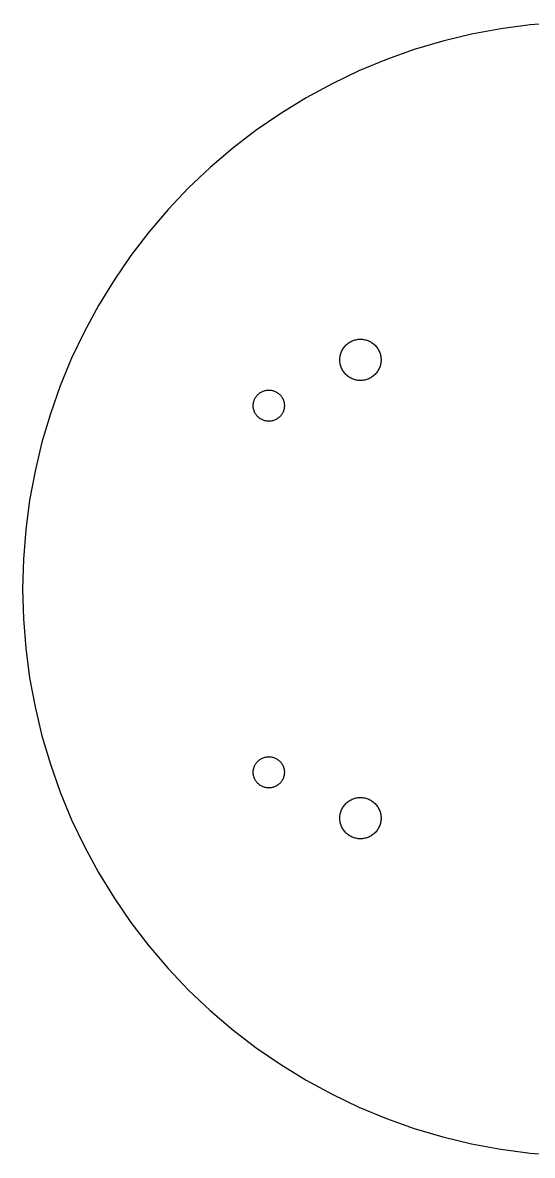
# Model space of a CAD drawing. Header units: metres. Extents: x -62 to 62, y -62 to 62.
# Drawn here: x -61.9 to -6.2, y -61.8 to 61.8 of the extents above; entities that cross this region are included whole.
import ezdxf

# ---------------------------------------------------------------- set-up
doc = ezdxf.new("R2010")
doc.units = ezdxf.units.M

msp = doc.modelspace()

# ---------------------------------------------------------------- linework, layer by layer
for p, q in [((-3.23801, 61.7852), (-6.46718, 61.5311)), ((-9.67859, 61.1083), (-12.8635, 60.518)), ((-6.46718, 61.5311), (-9.67859, 61.1083)), ((-16.0131, 59.7618), (-19.1189, 58.8419)), ((-12.8635, 60.518), (-16.0131, 59.7618)), ((-19.1189, 58.8419), (-22.1722, 57.7606)), ((-22.1722, 57.7606), (-25.1648, 56.5211)), ((-25.1648, 56.5211), (-28.0884, 55.1266)), ((-28.0884, 55.1266), (-30.935, 53.581)), ((-30.935, 53.581), (-33.6968, 51.8885)), ((-33.6968, 51.8885), (-36.3663, 50.0539)), ((-36.3663, 50.0539), (-38.9361, 48.082)), ((-38.9361, 48.082), (-41.3991, 45.9784)), ((-41.3991, 45.9784), (-43.7487, 43.7487)), ((-43.7487, 43.7487), (-45.9784, 41.3991)), ((-45.9784, 41.3991), (-48.082, 38.9361)), ((-48.082, 38.9361), (-50.0539, 36.3663)), ((-50.0539, 36.3663), (-51.8885, 33.6968)), ((-51.8885, 33.6968), (-53.581, 30.935)), ((-53.581, 30.935), (-55.1266, 28.0884)), ((-55.1266, 28.0884), (-56.5211, 25.1648)), ((-25.5823, 27.1733), (-25.4678, 27.2008)), ((-25.4678, 27.2008), (-25.352, 27.2223)), ((-25.352, 27.2223), (-25.2352, 27.2377)), ((-25.2352, 27.2377), (-25.1178, 27.2469)), ((-25.1178, 27.2469), (-25, 27.25)), ((-25, 27.25), (-24.8822, 27.2469)), ((-24.8822, 27.2469), (-24.7648, 27.2377)), ((-24.7648, 27.2377), (-24.648, 27.2223)), ((-24.648, 27.2223), (-24.5322, 27.2008)), ((-24.5322, 27.2008), (-24.4177, 27.1733)), ((-27.0555, 25.9152), (-27.0048, 26.0215)), ((-27.0048, 26.0215), (-26.9486, 26.125)), ((-26.9486, 26.125), (-26.887, 26.2254)), ((-26.887, 26.2254), (-26.8203, 26.3225)), ((-26.8203, 26.3225), (-26.7486, 26.416)), ((-26.7486, 26.416), (-26.6721, 26.5055)), ((-26.6721, 26.5055), (-26.591, 26.591)), ((-26.591, 26.591), (-26.5055, 26.6721)), ((-26.5055, 26.6721), (-26.416, 26.7486)), ((-26.416, 26.7486), (-26.3225, 26.8203)), ((-26.3225, 26.8203), (-26.2254, 26.887)), ((-26.2254, 26.887), (-26.125, 26.9486)), ((-26.125, 26.9486), (-26.0215, 27.0048)), ((-26.0215, 27.0048), (-25.9152, 27.0555)), ((-25.9152, 27.0555), (-25.8063, 27.1006)), ((-25.8063, 27.1006), (-25.6953, 27.1399)), ((-25.6953, 27.1399), (-25.5823, 27.1733)), ((-24.4177, 27.1733), (-24.3047, 27.1399)), ((-24.3047, 27.1399), (-24.1937, 27.1006)), ((-24.1937, 27.1006), (-24.0848, 27.0555)), ((-24.0848, 27.0555), (-23.9785, 27.0048)), ((-23.9785, 27.0048), (-23.875, 26.9486)), ((-23.875, 26.9486), (-23.7746, 26.887)), ((-23.7746, 26.887), (-23.6775, 26.8203)), ((-23.6775, 26.8203), (-23.584, 26.7486)), ((-23.584, 26.7486), (-23.4945, 26.6721)), ((-23.4945, 26.6721), (-23.409, 26.591)), ((-23.409, 26.591), (-23.3279, 26.5055)), ((-23.3279, 26.5055), (-23.2514, 26.416)), ((-23.2514, 26.416), (-23.1797, 26.3225)), ((-23.1797, 26.3225), (-23.113, 26.2254)), ((-23.113, 26.2254), (-23.0514, 26.125)), ((-23.0514, 26.125), (-22.9952, 26.0215)), ((-22.9952, 26.0215), (-22.9445, 25.9152)), ((-56.5211, 25.1648), (-57.7606, 22.1722)), ((-27.25, 25), (-27.2469, 25.1178)), ((-27.2469, 24.8822), (-27.25, 25)), ((-27.2469, 25.1178), (-27.2377, 25.2352)), ((-27.2377, 24.7648), (-27.2469, 24.8822)), ((-27.2377, 25.2352), (-27.2223, 25.352)), ((-27.2223, 24.648), (-27.2377, 24.7648)), ((-27.2223, 25.352), (-27.2008, 25.4678)), ((-27.2008, 25.4678), (-27.1733, 25.5823)), ((-27.1733, 25.5823), (-27.1399, 25.6953)), ((-27.1399, 25.6953), (-27.1006, 25.8063)), ((-27.1006, 25.8063), (-27.0555, 25.9152)), ((-22.9445, 25.9152), (-22.8994, 25.8063)), ((-22.8994, 25.8063), (-22.8601, 25.6953)), ((-22.8601, 25.6953), (-22.8267, 25.5823)), ((-22.8267, 25.5823), (-22.7992, 25.4678)), ((-22.7992, 25.4678), (-22.7777, 25.352)), ((-22.7777, 25.352), (-22.7623, 25.2352)), ((-22.7623, 24.7648), (-22.7777, 24.648)), ((-22.7623, 25.2352), (-22.7531, 25.1178)), ((-22.7531, 24.8822), (-22.7623, 24.7648)), ((-22.7531, 25.1178), (-22.75, 25)), ((-22.75, 25), (-22.7531, 24.8822)), ((-27.2008, 24.5322), (-27.2223, 24.648)), ((-27.1733, 24.4177), (-27.2008, 24.5322)), ((-27.1399, 24.3047), (-27.1733, 24.4177)), ((-27.1006, 24.1937), (-27.1399, 24.3047)), ((-27.0555, 24.0848), (-27.1006, 24.1937)), ((-27.0048, 23.9785), (-27.0555, 24.0848)), ((-26.9486, 23.875), (-27.0048, 23.9785)), ((-26.887, 23.7746), (-26.9486, 23.875)), ((-26.8203, 23.6775), (-26.887, 23.7746)), ((-26.7486, 23.584), (-26.8203, 23.6775)), ((-26.6721, 23.4945), (-26.7486, 23.584)), ((-26.591, 23.409), (-26.6721, 23.4945)), ((-23.3279, 23.4945), (-23.409, 23.409)), ((-23.2514, 23.584), (-23.3279, 23.4945)), ((-23.1797, 23.6775), (-23.2514, 23.584)), ((-23.113, 23.7746), (-23.1797, 23.6775)), ((-23.0514, 23.875), (-23.113, 23.7746)), ((-22.9952, 23.9785), (-23.0514, 23.875)), ((-22.9445, 24.0848), (-22.9952, 23.9785)), ((-22.8994, 24.1937), (-22.9445, 24.0848)), ((-22.8601, 24.3047), (-22.8994, 24.1937)), ((-22.8267, 24.4177), (-22.8601, 24.3047)), ((-22.7992, 24.5322), (-22.8267, 24.4177)), ((-22.7777, 24.648), (-22.7992, 24.5322)), ((-26.5055, 23.3279), (-26.591, 23.409)), ((-26.416, 23.2514), (-26.5055, 23.3279)), ((-26.3225, 23.1797), (-26.416, 23.2514)), ((-26.2254, 23.113), (-26.3225, 23.1797)), ((-26.125, 23.0514), (-26.2254, 23.113)), ((-26.0215, 22.9952), (-26.125, 23.0514)), ((-25.9152, 22.9445), (-26.0215, 22.9952)), ((-25.8063, 22.8994), (-25.9152, 22.9445)), ((-25.6953, 22.8601), (-25.8063, 22.8994)), ((-25.5823, 22.8267), (-25.6953, 22.8601)), ((-25.4678, 22.7992), (-25.5823, 22.8267)), ((-25.352, 22.7777), (-25.4678, 22.7992)), ((-25.2352, 22.7623), (-25.352, 22.7777)), ((-25.1178, 22.7531), (-25.2352, 22.7623)), ((-25, 22.75), (-25.1178, 22.7531)), ((-24.8822, 22.7531), (-25, 22.75)), ((-24.7648, 22.7623), (-24.8822, 22.7531)), ((-24.648, 22.7777), (-24.7648, 22.7623)), ((-24.5322, 22.7992), (-24.648, 22.7777)), ((-24.4177, 22.8267), (-24.5322, 22.7992)), ((-24.3047, 22.8601), (-24.4177, 22.8267)), ((-24.1937, 22.8994), (-24.3047, 22.8601)), ((-24.0848, 22.9445), (-24.1937, 22.8994)), ((-23.9785, 22.9952), (-24.0848, 22.9445)), ((-23.875, 23.0514), (-23.9785, 22.9952)), ((-23.7746, 23.113), (-23.875, 23.0514)), ((-23.6775, 23.1797), (-23.7746, 23.113)), ((-23.584, 23.2514), (-23.6775, 23.1797)), ((-23.4945, 23.3279), (-23.584, 23.2514)), ((-23.409, 23.409), (-23.4945, 23.3279)), ((-57.7606, 22.1722), (-58.8419, 19.1189)), ((-36.3753, 20.9992), (-36.3211, 21.0698)), ((-36.3211, 21.0698), (-36.2633, 21.1375)), ((-36.2633, 21.1375), (-36.2021, 21.2021)), ((-36.2021, 21.2021), (-36.1375, 21.2633)), ((-36.1375, 21.2633), (-36.0698, 21.3211)), ((-36.0698, 21.3211), (-35.9992, 21.3753)), ((-35.9992, 21.3753), (-35.9259, 21.4257)), ((-35.9259, 21.4257), (-35.85, 21.4722)), ((-35.85, 21.4722), (-35.7718, 21.5147)), ((-35.7718, 21.5147), (-35.6915, 21.553)), ((-35.6915, 21.553), (-35.6092, 21.5871)), ((-35.6092, 21.5871), (-35.5253, 21.6168)), ((-35.5253, 21.6168), (-35.44, 21.6421)), ((-35.44, 21.6421), (-35.3535, 21.6628)), ((-35.3535, 21.6628), (-35.2659, 21.6791)), ((-35.2659, 21.6791), (-35.1777, 21.6907)), ((-35.1777, 21.6907), (-35.089, 21.6977)), ((-35.089, 21.6977), (-35, 21.7)), ((-35, 21.7), (-34.911, 21.6977)), ((-34.911, 21.6977), (-34.8223, 21.6907)), ((-34.8223, 21.6907), (-34.7341, 21.6791)), ((-34.7341, 21.6791), (-34.6465, 21.6628)), ((-34.6465, 21.6628), (-34.56, 21.6421)), ((-34.56, 21.6421), (-34.4747, 21.6168)), ((-34.4747, 21.6168), (-34.3908, 21.5871)), ((-34.3908, 21.5871), (-34.3085, 21.553)), ((-34.3085, 21.553), (-34.2282, 21.5147)), ((-34.2282, 21.5147), (-34.15, 21.4722)), ((-34.15, 21.4722), (-34.0741, 21.4257)), ((-34.0741, 21.4257), (-34.0008, 21.3753)), ((-34.0008, 21.3753), (-33.9302, 21.3211)), ((-33.9302, 21.3211), (-33.8625, 21.2633)), ((-33.8625, 21.2633), (-33.7979, 21.2021)), ((-33.7979, 21.2021), (-33.7367, 21.1375)), ((-33.7367, 21.1375), (-33.6789, 21.0698)), ((-33.6789, 21.0698), (-33.6247, 20.9992)), ((-36.7, 20), (-36.6977, 20.089)), ((-36.6977, 19.911), (-36.7, 20)), ((-36.6977, 20.089), (-36.6907, 20.1777)), ((-36.6907, 19.8223), (-36.6977, 19.911)), ((-36.6907, 20.1777), (-36.6791, 20.2659)), ((-36.6791, 19.7341), (-36.6907, 19.8223)), ((-36.6791, 20.2659), (-36.6628, 20.3535)), ((-36.6628, 20.3535), (-36.6421, 20.44)), ((-36.6421, 20.44), (-36.6168, 20.5253)), ((-36.6168, 20.5253), (-36.5871, 20.6092)), ((-36.5871, 20.6092), (-36.553, 20.6915)), ((-36.553, 20.6915), (-36.5147, 20.7718)), ((-36.5147, 20.7718), (-36.4722, 20.85)), ((-36.4722, 20.85), (-36.4257, 20.9259)), ((-36.4257, 20.9259), (-36.3753, 20.9992)), ((-33.6247, 20.9992), (-33.5743, 20.9259)), ((-33.5743, 20.9259), (-33.5278, 20.85)), ((-33.5278, 20.85), (-33.4853, 20.7718)), ((-33.4853, 20.7718), (-33.447, 20.6915)), ((-33.447, 20.6915), (-33.4129, 20.6092)), ((-33.4129, 20.6092), (-33.3832, 20.5253)), ((-33.3832, 20.5253), (-33.3579, 20.44)), ((-33.3579, 20.44), (-33.3372, 20.3535)), ((-33.3372, 20.3535), (-33.3209, 20.2659)), ((-33.3209, 20.2659), (-33.3093, 20.1777)), ((-33.3093, 19.8223), (-33.3209, 19.7341)), ((-33.3093, 20.1777), (-33.3023, 20.089)), ((-33.3023, 19.911), (-33.3093, 19.8223)), ((-33.3023, 20.089), (-33.3, 20)), ((-33.3, 20), (-33.3023, 19.911)), ((-58.8419, 19.1189), (-59.7618, 16.0131)), ((-36.6628, 19.6465), (-36.6791, 19.7341)), ((-36.6421, 19.56), (-36.6628, 19.6465)), ((-36.6168, 19.4747), (-36.6421, 19.56)), ((-36.5871, 19.3908), (-36.6168, 19.4747)), ((-36.553, 19.3085), (-36.5871, 19.3908)), ((-36.5147, 19.2282), (-36.553, 19.3085)), ((-36.4722, 19.15), (-36.5147, 19.2282)), ((-36.4257, 19.0741), (-36.4722, 19.15)), ((-36.3753, 19.0008), (-36.4257, 19.0741)), ((-36.3211, 18.9302), (-36.3753, 19.0008)), ((-36.2633, 18.8625), (-36.3211, 18.9302)), ((-36.2021, 18.7979), (-36.2633, 18.8625)), ((-36.1375, 18.7367), (-36.2021, 18.7979)), ((-36.0698, 18.6789), (-36.1375, 18.7367)), ((-35.9992, 18.6247), (-36.0698, 18.6789)), ((-35.9259, 18.5743), (-35.9992, 18.6247)), ((-35.85, 18.5278), (-35.9259, 18.5743)), ((-34.0741, 18.5743), (-34.15, 18.5278)), ((-34.0008, 18.6247), (-34.0741, 18.5743)), ((-33.9302, 18.6789), (-34.0008, 18.6247)), ((-33.8625, 18.7367), (-33.9302, 18.6789)), ((-33.7979, 18.7979), (-33.8625, 18.7367)), ((-33.7367, 18.8625), (-33.7979, 18.7979)), ((-33.6789, 18.9302), (-33.7367, 18.8625)), ((-33.6247, 19.0008), (-33.6789, 18.9302)), ((-33.5743, 19.0741), (-33.6247, 19.0008)), ((-33.5278, 19.15), (-33.5743, 19.0741)), ((-33.4853, 19.2282), (-33.5278, 19.15)), ((-33.447, 19.3085), (-33.4853, 19.2282)), ((-33.4129, 19.3908), (-33.447, 19.3085)), ((-33.3832, 19.4747), (-33.4129, 19.3908)), ((-33.3579, 19.56), (-33.3832, 19.4747)), ((-33.3372, 19.6465), (-33.3579, 19.56)), ((-33.3209, 19.7341), (-33.3372, 19.6465)), ((-35.7718, 18.4853), (-35.85, 18.5278)), ((-35.6915, 18.447), (-35.7718, 18.4853)), ((-35.6092, 18.4129), (-35.6915, 18.447)), ((-35.5253, 18.3832), (-35.6092, 18.4129)), ((-35.44, 18.3579), (-35.5253, 18.3832)), ((-35.3535, 18.3371), (-35.44, 18.3579)), ((-35.2659, 18.3209), (-35.3535, 18.3371)), ((-35.1777, 18.3093), (-35.2659, 18.3209)), ((-35.089, 18.3023), (-35.1777, 18.3093)), ((-35, 18.3), (-35.089, 18.3023)), ((-34.911, 18.3023), (-35, 18.3)), ((-34.8223, 18.3093), (-34.911, 18.3023)), ((-34.7341, 18.3209), (-34.8223, 18.3093)), ((-34.6465, 18.3371), (-34.7341, 18.3209)), ((-34.56, 18.3579), (-34.6465, 18.3371)), ((-34.4747, 18.3832), (-34.56, 18.3579)), ((-34.3908, 18.4129), (-34.4747, 18.3832)), ((-34.3085, 18.447), (-34.3908, 18.4129)), ((-34.2282, 18.4853), (-34.3085, 18.447)), ((-34.15, 18.5278), (-34.2282, 18.4853)), ((-59.7618, 16.0131), (-60.518, 12.8635)), ((-60.518, 12.8635), (-61.1083, 9.67859)), ((-61.1083, 9.67859), (-61.5311, 6.46718)), ((-61.5311, 6.46718), (-61.7852, 3.23801)), ((-61.7852, 3.23801), (-61.87, 0)), ((-61.87, 0), (-61.7852, -3.23801)), ((-61.7852, -3.23801), (-61.5311, -6.46718)), ((-61.5311, -6.46718), (-61.1083, -9.67859)), ((-61.1083, -9.67859), (-60.518, -12.8635)), ((-60.518, -12.8635), (-59.7618, -16.0131)), ((-59.7618, -16.0131), (-58.8419, -19.1189)), ((-35.9259, -18.5743), (-35.85, -18.5278)), ((-35.85, -18.5278), (-35.7718, -18.4853)), ((-35.7718, -18.4853), (-35.6915, -18.447)), ((-35.6915, -18.447), (-35.6092, -18.4129)), ((-35.6092, -18.4129), (-35.5253, -18.3832)), ((-35.5253, -18.3832), (-35.44, -18.3579)), ((-35.44, -18.3579), (-35.3535, -18.3371)), ((-35.3535, -18.3371), (-35.2659, -18.3209)), ((-35.2659, -18.3209), (-35.1777, -18.3093)), ((-35.1777, -18.3093), (-35.089, -18.3023)), ((-35.089, -18.3023), (-35, -18.3)), ((-35, -18.3), (-34.911, -18.3023)), ((-34.911, -18.3023), (-34.8223, -18.3093)), ((-34.8223, -18.3093), (-34.7341, -18.3209)), ((-34.7341, -18.3209), (-34.6465, -18.3371)), ((-34.6465, -18.3371), (-34.56, -18.3579)), ((-34.56, -18.3579), (-34.4747, -18.3832)), ((-34.4747, -18.3832), (-34.3908, -18.4129)), ((-34.3908, -18.4129), (-34.3085, -18.447)), ((-34.3085, -18.447), (-34.2282, -18.4853)), ((-34.2282, -18.4853), (-34.15, -18.5278)), ((-34.15, -18.5278), (-34.0741, -18.5743)), ((-58.8419, -19.1189), (-57.7606, -22.1722)), ((-36.6907, -19.8223), (-36.6791, -19.7341)), ((-36.6791, -19.7341), (-36.6628, -19.6465)), ((-36.6628, -19.6465), (-36.6421, -19.56)), ((-36.6421, -19.56), (-36.6168, -19.4747)), ((-36.6168, -19.4747), (-36.5871, -19.3908)), ((-36.5871, -19.3908), (-36.553, -19.3085)), ((-36.553, -19.3085), (-36.5147, -19.2282)), ((-36.5147, -19.2282), (-36.4722, -19.15)), ((-36.4722, -19.15), (-36.4257, -19.0741)), ((-36.4257, -19.0741), (-36.3753, -19.0008)), ((-36.3753, -19.0008), (-36.3211, -18.9302)), ((-36.3211, -18.9302), (-36.2633, -18.8625)), ((-36.2633, -18.8625), (-36.2021, -18.7979)), ((-36.2021, -18.7979), (-36.1375, -18.7367)), ((-36.1375, -18.7367), (-36.0698, -18.6789)), ((-36.0698, -18.6789), (-35.9992, -18.6247)), ((-35.9992, -18.6247), (-35.9259, -18.5743)), ((-34.0741, -18.5743), (-34.0008, -18.6247)), ((-34.0008, -18.6247), (-33.9302, -18.6789)), ((-33.9302, -18.6789), (-33.8625, -18.7367)), ((-33.8625, -18.7367), (-33.7979, -18.7979)), ((-33.7979, -18.7979), (-33.7367, -18.8625)), ((-33.7367, -18.8625), (-33.6789, -18.9302)), ((-33.6789, -18.9302), (-33.6247, -19.0008)), ((-33.6247, -19.0008), (-33.5743, -19.0741)), ((-33.5743, -19.0741), (-33.5278, -19.15)), ((-33.5278, -19.15), (-33.4853, -19.2282)), ((-33.4853, -19.2282), (-33.447, -19.3085)), ((-33.447, -19.3085), (-33.4129, -19.3908)), ((-33.4129, -19.3908), (-33.3832, -19.4747)), ((-33.3832, -19.4747), (-33.3579, -19.56)), ((-33.3579, -19.56), (-33.3372, -19.6465)), ((-33.3372, -19.6465), (-33.3209, -19.7341)), ((-33.3209, -19.7341), (-33.3093, -19.8223)), ((-36.7, -20), (-36.6977, -19.911)), ((-36.6977, -20.089), (-36.7, -20)), ((-36.6977, -19.911), (-36.6907, -19.8223)), ((-36.6907, -20.1777), (-36.6977, -20.089)), ((-36.6791, -20.2659), (-36.6907, -20.1777)), ((-36.6628, -20.3535), (-36.6791, -20.2659)), ((-36.6421, -20.44), (-36.6628, -20.3535)), ((-36.6168, -20.5253), (-36.6421, -20.44)), ((-36.5871, -20.6092), (-36.6168, -20.5253)), ((-36.553, -20.6915), (-36.5871, -20.6092)), ((-36.5147, -20.7718), (-36.553, -20.6915)), ((-36.4722, -20.85), (-36.5147, -20.7718)), ((-36.4257, -20.9259), (-36.4722, -20.85)), ((-36.3753, -20.9992), (-36.4257, -20.9259)), ((-36.3211, -21.0698), (-36.3753, -20.9992)), ((-33.6247, -20.9992), (-33.6789, -21.0698)), ((-33.5743, -20.9259), (-33.6247, -20.9992)), ((-33.5278, -20.85), (-33.5743, -20.9259)), ((-33.4853, -20.7718), (-33.5278, -20.85)), ((-33.447, -20.6915), (-33.4853, -20.7718)), ((-33.4129, -20.6092), (-33.447, -20.6915)), ((-33.3832, -20.5253), (-33.4129, -20.6092)), ((-33.3579, -20.44), (-33.3832, -20.5253)), ((-33.3372, -20.3535), (-33.3579, -20.44)), ((-33.3209, -20.2659), (-33.3372, -20.3535)), ((-33.3093, -20.1777), (-33.3209, -20.2659)), ((-33.3093, -19.8223), (-33.3023, -19.911)), ((-33.3023, -20.089), (-33.3093, -20.1777)), ((-33.3023, -19.911), (-33.3, -20)), ((-33.3, -20), (-33.3023, -20.089)), ((-57.7606, -22.1722), (-56.5211, -25.1648)), ((-36.2633, -21.1375), (-36.3211, -21.0698)), ((-36.2021, -21.2021), (-36.2633, -21.1375)), ((-36.1375, -21.2633), (-36.2021, -21.2021)), ((-36.0698, -21.3211), (-36.1375, -21.2633)), ((-35.9992, -21.3753), (-36.0698, -21.3211)), ((-35.9259, -21.4257), (-35.9992, -21.3753)), ((-35.85, -21.4722), (-35.9259, -21.4257)), ((-35.7718, -21.5147), (-35.85, -21.4722)), ((-35.6915, -21.553), (-35.7718, -21.5147)), ((-35.6092, -21.5871), (-35.6915, -21.553)), ((-35.5253, -21.6168), (-35.6092, -21.5871)), ((-35.44, -21.6421), (-35.5253, -21.6168)), ((-35.3535, -21.6628), (-35.44, -21.6421)), ((-35.2659, -21.6791), (-35.3535, -21.6628)), ((-35.1777, -21.6907), (-35.2659, -21.6791)), ((-35.089, -21.6977), (-35.1777, -21.6907)), ((-35, -21.7), (-35.089, -21.6977)), ((-34.911, -21.6977), (-35, -21.7)), ((-34.8223, -21.6907), (-34.911, -21.6977)), ((-34.7341, -21.6791), (-34.8223, -21.6907)), ((-34.6465, -21.6628), (-34.7341, -21.6791)), ((-34.56, -21.6421), (-34.6465, -21.6628)), ((-34.4747, -21.6168), (-34.56, -21.6421)), ((-34.3908, -21.5871), (-34.4747, -21.6168)), ((-34.3085, -21.553), (-34.3908, -21.5871)), ((-34.2282, -21.5147), (-34.3085, -21.553)), ((-34.15, -21.4722), (-34.2282, -21.5147)), ((-34.0741, -21.4257), (-34.15, -21.4722)), ((-34.0008, -21.3753), (-34.0741, -21.4257)), ((-33.9302, -21.3211), (-34.0008, -21.3753)), ((-33.8625, -21.2633), (-33.9302, -21.3211)), ((-33.7979, -21.2021), (-33.8625, -21.2633)), ((-33.7367, -21.1375), (-33.7979, -21.2021)), ((-33.6789, -21.0698), (-33.7367, -21.1375)), ((-26.6721, -23.4945), (-26.591, -23.409)), ((-26.591, -23.409), (-26.5055, -23.3279)), ((-26.5055, -23.3279), (-26.416, -23.2514)), ((-26.416, -23.2514), (-26.3225, -23.1797)), ((-26.3225, -23.1797), (-26.2254, -23.113)), ((-26.2254, -23.113), (-26.125, -23.0514)), ((-26.125, -23.0514), (-26.0215, -22.9952)), ((-26.0215, -22.9952), (-25.9152, -22.9445)), ((-25.9152, -22.9445), (-25.8063, -22.8994)), ((-25.8063, -22.8994), (-25.6953, -22.8601)), ((-25.6953, -22.8601), (-25.5823, -22.8267)), ((-25.5823, -22.8267), (-25.4678, -22.7992)), ((-25.4678, -22.7992), (-25.352, -22.7777)), ((-25.352, -22.7777), (-25.2352, -22.7623)), ((-25.2352, -22.7623), (-25.1178, -22.7531)), ((-25.1178, -22.7531), (-25, -22.75)), ((-25, -22.75), (-24.8822, -22.7531)), ((-24.8822, -22.7531), (-24.7648, -22.7623)), ((-24.7648, -22.7623), (-24.648, -22.7777)), ((-24.648, -22.7777), (-24.5322, -22.7992)), ((-24.5322, -22.7992), (-24.4177, -22.8267)), ((-24.4177, -22.8267), (-24.3047, -22.8601)), ((-24.3047, -22.8601), (-24.1937, -22.8994)), ((-24.1937, -22.8994), (-24.0848, -22.9445)), ((-24.0848, -22.9445), (-23.9785, -22.9952)), ((-23.9785, -22.9952), (-23.875, -23.0514)), ((-23.875, -23.0514), (-23.7746, -23.113)), ((-23.7746, -23.113), (-23.6775, -23.1797)), ((-23.6775, -23.1797), (-23.584, -23.2514)), ((-23.584, -23.2514), (-23.4945, -23.3279)), ((-23.4945, -23.3279), (-23.409, -23.409)), ((-23.409, -23.409), (-23.3279, -23.4945)), ((-27.2377, -24.7648), (-27.2223, -24.648)), ((-27.2223, -24.648), (-27.2008, -24.5322)), ((-27.2008, -24.5322), (-27.1733, -24.4177)), ((-27.1733, -24.4177), (-27.1399, -24.3047)), ((-27.1399, -24.3047), (-27.1006, -24.1937)), ((-27.1006, -24.1937), (-27.0555, -24.0848)), ((-27.0555, -24.0848), (-27.0048, -23.9785)), ((-27.0048, -23.9785), (-26.9486, -23.875)), ((-26.9486, -23.875), (-26.887, -23.7746)), ((-26.887, -23.7746), (-26.8203, -23.6775)), ((-26.8203, -23.6775), (-26.7486, -23.584)), ((-26.7486, -23.584), (-26.6721, -23.4945)), ((-23.3279, -23.4945), (-23.2514, -23.584)), ((-23.2514, -23.584), (-23.1797, -23.6775)), ((-23.1797, -23.6775), (-23.113, -23.7746)), ((-23.113, -23.7746), (-23.0514, -23.875)), ((-23.0514, -23.875), (-22.9952, -23.9785)), ((-22.9952, -23.9785), (-22.9445, -24.0848)), ((-22.9445, -24.0848), (-22.8994, -24.1937)), ((-22.8994, -24.1937), (-22.8601, -24.3047)), ((-22.8601, -24.3047), (-22.8267, -24.4177)), ((-22.8267, -24.4177), (-22.7992, -24.5322)), ((-22.7992, -24.5322), (-22.7777, -24.648)), ((-22.7777, -24.648), (-22.7623, -24.7648)), ((-56.5211, -25.1648), (-55.1266, -28.0884)), ((-27.25, -25), (-27.2469, -24.8822)), ((-27.2469, -25.1178), (-27.25, -25)), ((-27.2469, -24.8822), (-27.2377, -24.7648)), ((-27.2377, -25.2352), (-27.2469, -25.1178)), ((-27.2223, -25.352), (-27.2377, -25.2352)), ((-27.2008, -25.4678), (-27.2223, -25.352)), ((-27.1733, -25.5823), (-27.2008, -25.4678)), ((-27.1399, -25.6953), (-27.1733, -25.5823)), ((-27.1006, -25.8063), (-27.1399, -25.6953)), ((-27.0555, -25.9152), (-27.1006, -25.8063)), ((-27.0048, -26.0215), (-27.0555, -25.9152)), ((-22.9445, -25.9152), (-22.9952, -26.0215)), ((-22.8994, -25.8063), (-22.9445, -25.9152)), ((-22.8601, -25.6953), (-22.8994, -25.8063)), ((-22.8267, -25.5823), (-22.8601, -25.6953)), ((-22.7992, -25.4678), (-22.8267, -25.5823)), ((-22.7777, -25.352), (-22.7992, -25.4678)), ((-22.7623, -25.2352), (-22.7777, -25.352)), ((-22.7623, -24.7648), (-22.7531, -24.8822)), ((-22.7531, -25.1178), (-22.7623, -25.2352)), ((-22.7531, -24.8822), (-22.75, -25)), ((-22.75, -25), (-22.7531, -25.1178)), ((-26.9486, -26.125), (-27.0048, -26.0215)), ((-26.887, -26.2254), (-26.9486, -26.125)), ((-26.8203, -26.3225), (-26.887, -26.2254)), ((-26.7486, -26.416), (-26.8203, -26.3225)), ((-26.6721, -26.5055), (-26.7486, -26.416)), ((-26.591, -26.591), (-26.6721, -26.5055)), ((-26.5055, -26.6721), (-26.591, -26.591)), ((-26.416, -26.7486), (-26.5055, -26.6721)), ((-26.3225, -26.8203), (-26.416, -26.7486)), ((-26.2254, -26.887), (-26.3225, -26.8203)), ((-26.125, -26.9486), (-26.2254, -26.887)), ((-26.0215, -27.0048), (-26.125, -26.9486)), ((-25.9152, -27.0555), (-26.0215, -27.0048)), ((-25.8063, -27.1006), (-25.9152, -27.0555)), ((-25.6953, -27.1399), (-25.8063, -27.1006)), ((-25.5823, -27.1733), (-25.6953, -27.1399)), ((-25.4678, -27.2008), (-25.5823, -27.1733)), ((-24.4177, -27.1733), (-24.5322, -27.2008)), ((-24.3047, -27.1399), (-24.4177, -27.1733)), ((-24.1937, -27.1006), (-24.3047, -27.1399)), ((-24.0848, -27.0555), (-24.1937, -27.1006)), ((-23.9785, -27.0048), (-24.0848, -27.0555)), ((-23.875, -26.9486), (-23.9785, -27.0048)), ((-23.7746, -26.887), (-23.875, -26.9486)), ((-23.6775, -26.8203), (-23.7746, -26.887)), ((-23.584, -26.7486), (-23.6775, -26.8203)), ((-23.4945, -26.6721), (-23.584, -26.7486)), ((-23.409, -26.591), (-23.4945, -26.6721)), ((-23.3279, -26.5055), (-23.409, -26.591)), ((-23.2514, -26.416), (-23.3279, -26.5055)), ((-23.1797, -26.3225), (-23.2514, -26.416)), ((-23.113, -26.2254), (-23.1797, -26.3225)), ((-23.0514, -26.125), (-23.113, -26.2254)), ((-22.9952, -26.0215), (-23.0514, -26.125)), ((-55.1266, -28.0884), (-53.581, -30.935)), ((-25.352, -27.2223), (-25.4678, -27.2008)), ((-25.2352, -27.2377), (-25.352, -27.2223)), ((-25.1178, -27.2469), (-25.2352, -27.2377)), ((-25, -27.25), (-25.1178, -27.2469)), ((-24.8822, -27.2469), (-25, -27.25)), ((-24.7648, -27.2377), (-24.8822, -27.2469)), ((-24.648, -27.2223), (-24.7648, -27.2377)), ((-24.5322, -27.2008), (-24.648, -27.2223)), ((-53.581, -30.935), (-51.8885, -33.6968)), ((-51.8885, -33.6968), (-50.0539, -36.3663)), ((-50.0539, -36.3663), (-48.082, -38.9361)), ((-48.082, -38.9361), (-45.9784, -41.3991)), ((-45.9784, -41.3991), (-43.7487, -43.7487)), ((-43.7487, -43.7487), (-41.3991, -45.9784)), ((-41.3991, -45.9784), (-38.9361, -48.082)), ((-38.9361, -48.082), (-36.3663, -50.0539)), ((-36.3663, -50.0539), (-33.6968, -51.8885)), ((-33.6968, -51.8885), (-30.935, -53.581)), ((-30.935, -53.581), (-28.0884, -55.1266)), ((-28.0884, -55.1266), (-25.1648, -56.5211)), ((-25.1648, -56.5211), (-22.1722, -57.7606)), ((-22.1722, -57.7606), (-19.1189, -58.8419)), ((-19.1189, -58.8419), (-16.0131, -59.7618)), ((-16.0131, -59.7618), (-12.8635, -60.518)), ((-12.8635, -60.518), (-9.67859, -61.1083)), ((-9.67859, -61.1083), (-6.46718, -61.5311)), ((-6.46718, -61.5311), (-3.23801, -61.7852))]:
    msp.add_line(p, q)

doc.saveas('drawing.dxf')
